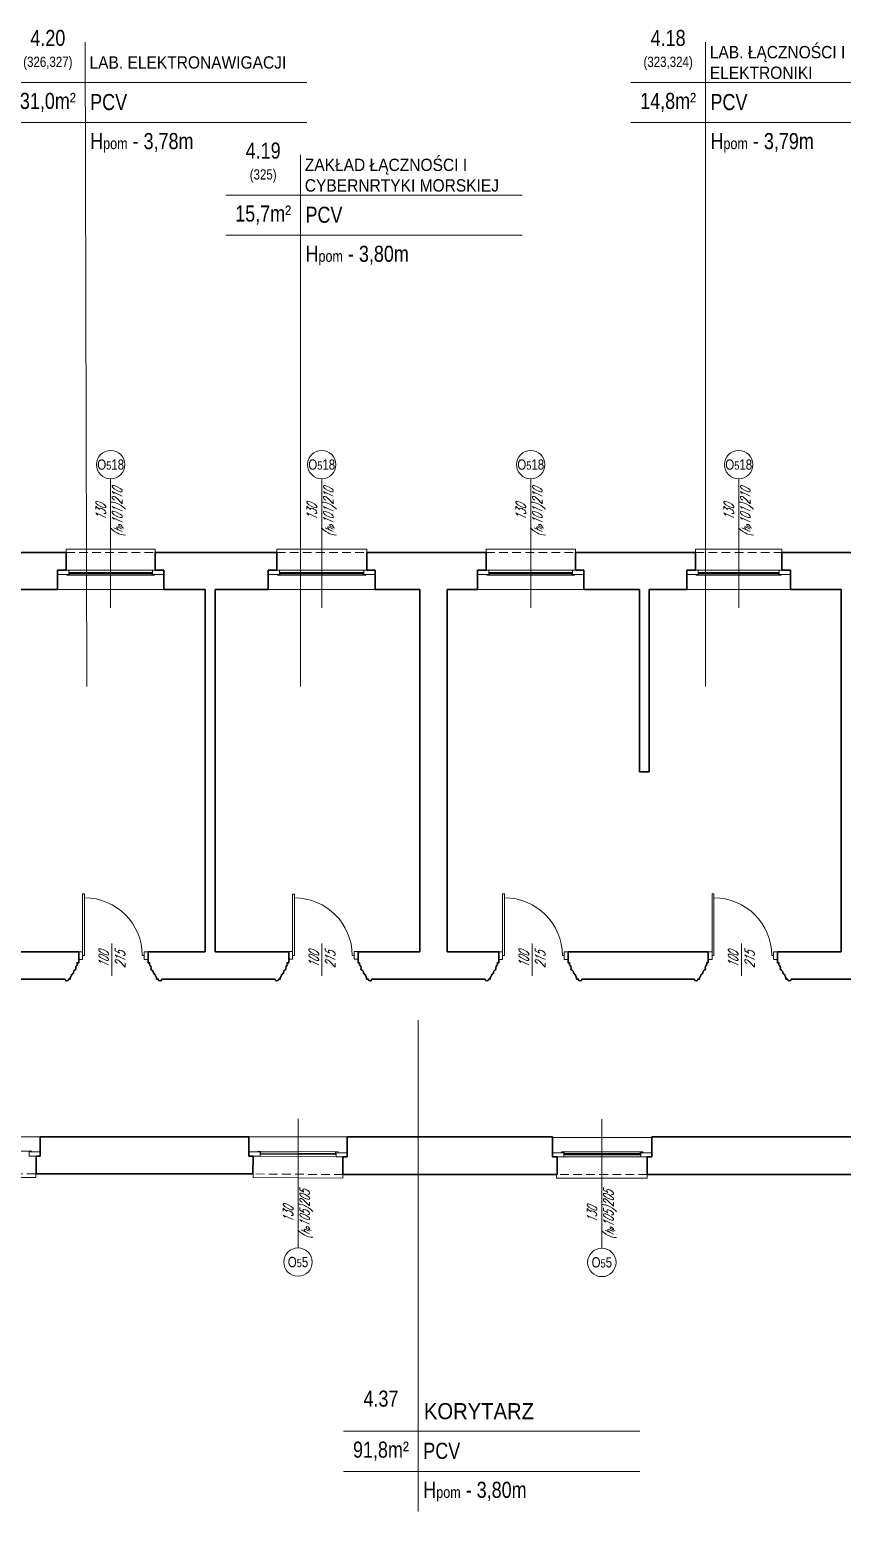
# Model space of a CAD drawing. Header units: millimetres. Extents: x -18485 to 40303, y -22087 to 35064.
# Drawn here: x 10589 to 11773, y -8401 to -6240 of the extents above; entities that cross this region are included whole.
import ezdxf

# ---------------------------------------------------------------- set-up
doc = ezdxf.new("R2010")
doc.units = ezdxf.units.MM
doc.linetypes.add('DASHED', pattern=[19.05, 12.7, -6.35])
doc.layers.get('0').update_dxf_attribs({"lineweight": 25})
for name, color, linetype, lineweight in [('03-01_okna', 5, 'Continuous', 15), ('03_drzwi', 1, 'Continuous', 0), ('04-1_widok', 251, 'Continuous', 5), ('05-03_opis', 10, 'Continuous', 5), ('31 piętro III - ściany', 2, 'Continuous', 35)]:
    doc.layers.add(name, color=color, linetype=linetype, lineweight=lineweight)
doc.styles.add('ariel', font='arial.ttf', dxfattribs={"width": 0.8})
doc.styles.add('ariel_wym', font='simplex.shx', dxfattribs={"width": 0.65, "oblique": 25})

# ---------------------------------------------------------------- blocks, each defined once
blk = doc.blocks.new('*U1449')
blk.add_line((0, 0.375), (0, 0.4))
at = {"ltscale": 0.8}
blk.add_lwpolyline([(-0.05, 0.4), (-0.05, 0.45), (0.05, 0.45), (0.05, 0.4)], close=True, dxfattribs=at)
blk.add_lwpolyline([(0, -0.4), (0, -0.375), (-0.8, -0.375), (-0.8, -0.4), (-0.05, -0.4), (0.05, -0.4), (0.05, -0.45), (-0.05, -0.45), (-0.05, -0.4)])
blk.add_arc((0, -0.375), 0.75, 90, 180)

msp = doc.modelspace()

# ---------------------------------------------------------------- linework, layer by layer
at = {"layer": '03-01_okna', "linetype": 'Continuous', "lineweight": 0}
for p, q in [((10642.1, -7002.7), (10642.1, -6997.7)), ((10642.1, -6997.7), (10772.1, -6997.7)), ((10772.1, -7002.7), (10772.1, -6997.7)), ((10949.1, -7002.7), (10949.1, -6997.7)), ((10949.1, -6997.7), (11080.1, -6997.7)), ((11080.1, -7002.7), (11080.1, -6997.7)), ((11254.1, -7002.7), (11254.1, -6997.7)), ((11254.1, -6997.7), (11384.1, -6997.7)), ((11384.1, -7002.7), (11384.1, -6997.7)), ((11559.1, -7002.7), (11559.1, -6997.7)), ((11559.1, -6997.7), (11685.1, -6997.7)), ((11685.1, -7002.7), (11685.1, -6997.7)), ((10768.1, -7028.7), (10646.1, -7028.7)), ((10646.1, -7031.7), (10768.1, -7031.7)), ((10647.1, -7035.7), (10647.1, -7031.7)), ((10647.1, -7033.2), (10767.1, -7033.2)), ((10647.1, -7033.7), (10767.1, -7033.7)), ((10767.1, -7035.7), (10767.1, -7031.7)), ((11076.1, -7028.7), (10953.1, -7028.7)), ((10953.1, -7031.7), (11076.1, -7031.7)), ((10954.1, -7035.7), (10954.1, -7031.7)), ((10954.1, -7033.2), (11075.1, -7033.2)), ((10954.1, -7033.7), (11075.1, -7033.7)), ((11075.1, -7035.7), (11075.1, -7031.7)), ((11380.1, -7028.7), (11258.1, -7028.7)), ((11258.1, -7031.7), (11380.1, -7031.7)), ((11259.1, -7035.7), (11259.1, -7031.7)), ((11259.1, -7033.2), (11379.1, -7033.2)), ((11259.1, -7033.7), (11379.1, -7033.7)), ((11379.1, -7035.7), (11379.1, -7031.7)), ((11681.1, -7028.7), (11563.1, -7028.7)), ((11563.1, -7031.7), (11681.1, -7031.7)), ((11564.1, -7035.7), (11564.1, -7031.7)), ((11564.1, -7033.2), (11680.1, -7033.2)), ((11564.1, -7033.7), (11680.1, -7033.7)), ((11680.1, -7035.7), (11680.1, -7031.7)), ((11035.6, -7880.7), (10925.1, -7879.7)), ((10925.1, -7882.7), (11035.6, -7883.7)), ((10925.6, -7875.7), (10925.6, -7879.7)), ((11034.6, -7878.7), (10925.6, -7877.7)), ((11034.6, -7879.2), (10925.6, -7878.2)), ((11034.6, -7876.7), (11034.6, -7880.7)), ((11479.6, -7880.7), (11367.1, -7880.7)), ((11367.1, -7883.7), (11479.6, -7883.7)), ((11367.6, -7876.7), (11367.6, -7880.7)), ((11478.6, -7878.7), (11367.6, -7878.7)), ((11478.6, -7879.2), (11367.6, -7879.2)), ((11478.6, -7876.7), (11478.6, -7880.7)), ((10597.9, -7913.7), (10468.6, -7913.7)), ((10597.9, -7908.7), (10597.9, -7913.7)), ((10914.6, -7908.7), (10914.6, -7913.7)), ((11045.6, -7914.7), (10914.6, -7913.7)), ((11045.6, -7909.7), (11045.6, -7914.7)), ((11356.6, -7909.7), (11356.6, -7914.7)), ((11488.9, -7914.7), (11356.6, -7914.7)), ((11488.9, -7909.7), (11488.9, -7914.7))]:
    msp.add_line(p, q, dxfattribs=at)
at = {"layer": '03-01_okna', "linetype": 'DASHED'}
for p, q in [((10642.1, -7002.7), (10772.1, -7002.7)), ((10949.1, -7002.7), (11080.1, -7002.7)), ((11254.1, -7002.7), (11384.1, -7002.7)), ((11559.1, -7002.7), (11685.1, -7002.7)), ((10597.9, -7908.7), (10468.6, -7908.7)), ((11045.6, -7909.7), (10914.6, -7908.7)), ((11488.9, -7909.7), (11356.6, -7909.7))]:
    msp.add_line(p, q, dxfattribs=at)
at = {"layer": '03-01_okna', "linetype": 'Continuous', "lineweight": 0}
for points in [[(10646.1, -7034.7), (10629.6, -7034.7), (10629.6, -7028.7), (10646.1, -7028.7)], [(10784.6, -7034.7), (10768.1, -7034.7), (10768.1, -7028.7), (10784.6, -7028.7)], [(10953.1, -7034.7), (10936.6, -7034.7), (10936.6, -7028.7), (10953.1, -7028.7)], [(11092.6, -7034.7), (11076.1, -7034.7), (11076.1, -7028.7), (11092.6, -7028.7)], [(11258.1, -7034.7), (11241.6, -7034.7), (11241.6, -7028.7), (11258.1, -7028.7)], [(11396.6, -7034.7), (11380.1, -7034.7), (11380.1, -7028.7), (11396.6, -7028.7)], [(11563.1, -7034.7), (11546.6, -7034.7), (11546.6, -7028.7), (11563.1, -7028.7)], [(11697.6, -7034.7), (11681.1, -7034.7), (11681.1, -7028.7), (11697.6, -7028.7)], [(10588.6, -7876.7), (10604.6, -7876.7), (10604.6, -7882.7), (10588.6, -7882.7)], [(10908.6, -7876.7), (10925.1, -7876.7), (10925.1, -7882.7), (10908.6, -7882.7)], [(11035.6, -7877.7), (11051.6, -7877.7), (11051.6, -7883.7), (11035.6, -7883.7)], [(11350.6, -7877.7), (11367.1, -7877.7), (11367.1, -7883.7), (11350.6, -7883.7)], [(11479.6, -7877.7), (11495.6, -7877.7), (11495.6, -7883.7), (11479.6, -7883.7)]]:
    msp.add_lwpolyline(points, close=True, dxfattribs=at)
for points in [[(10643.1, -7034.7), (10643.1, -7035.7), (10771.1, -7035.7), (10771.1, -7034.7)], [(10950.1, -7034.7), (10950.1, -7035.7), (11079.1, -7035.7), (11079.1, -7034.7)], [(11255.1, -7034.7), (11255.1, -7035.7), (11383.1, -7035.7), (11383.1, -7034.7)], [(11560.1, -7034.7), (11560.1, -7035.7), (11684.1, -7035.7), (11684.1, -7034.7)], [(10591.6, -7876.7), (10591.6, -7875.7), (10476.1, -7875.7), (10476.1, -7876.7)], [(11038.6, -7877.7), (11038.6, -7876.7), (10922.1, -7875.7), (10922.1, -7876.7)], [(11482.6, -7877.7), (11482.6, -7876.7), (11364.1, -7876.7), (11364.1, -7877.7)]]:
    msp.add_lwpolyline(points, dxfattribs=at)
at = {"layer": '04-1_widok'}
for p, q in [((10784.6, -7056.7), (10629.6, -7056.7)), ((11092.6, -7056.7), (10936.6, -7056.7)), ((11396.6, -7056.7), (11241.6, -7056.7)), ((11697.6, -7056.7), (11546.6, -7056.7)), ((10462.6, -7854.7), (10604.6, -7854.7)), ((10908.6, -7854.7), (11051.6, -7854.7)), ((11350.6, -7855.7), (11495.6, -7855.7))]:
    msp.add_line(p, q, dxfattribs=at)
at = {"layer": '05-03_opis'}
for p, q in [((10672.3, -7198.2), (10670, -6258.7)), ((11573.7, -7198.2), (11573.7, -6258.7)), ((10561.1, -6317.6), (10992.8, -6317.6)), ((11464.8, -6317.6), (11896.5, -6317.6)), ((10561.1, -6375.9), (10992.8, -6375.9)), ((11464.8, -6375.9), (11896.5, -6375.9)), ((10983.7, -7198.2), (10983.7, -6422.9)), ((10874.8, -6481.8), (11306.5, -6481.8)), ((10874.8, -6540.2), (11306.5, -6540.2)), ((11155.3, -7684.3), (11155.3, -8400.6)), ((11046.4, -8283.9), (11478.1, -8283.9)), ((11046.4, -8342.3), (11478.1, -8342.3))]:
    msp.add_line(p, q, dxfattribs=at)
at = {"layer": '05-03_opis', "lineweight": 0}
for p, q in [((10707.1, -7083.3), (10707.1, -6895.2)), ((11014.6, -7083.3), (11014.6, -6895.2)), ((11319.1, -7083.3), (11319.1, -6895.2)), ((11622.1, -7083.3), (11622.1, -6895.2)), ((10709, -7572.9), (10709, -7620.1)), ((11015, -7572.9), (11015, -7620.1)), ((11321, -7572.9), (11321, -7620.1)), ((11626, -7572.9), (11626, -7620.1)), ((10980.1, -7828.5), (10980.1, -8016.6)), ((11422.7, -7829), (11422.7, -8017.1))]:
    msp.add_line(p, q, dxfattribs=at)
for centre in [(10707.1, -6874.6), (11014.6, -6874.6), (11319.1, -6874.6), (11622.1, -6874.6), (10980.1, -8037.2), (11422.7, -8037.7)]:
    msp.add_circle(centre, 20.7, dxfattribs=at)
at = {"layer": '31 piętro III - ściany'}
for p, q in [((10642.1, -7002.7), (10464.1, -7002.7)), ((10642.1, -7028.7), (10642.1, -7002.7)), ((10772.1, -7028.7), (10772.1, -7002.7)), ((10772.1, -7002.7), (10949.1, -7002.7)), ((10949.1, -7028.7), (10949.1, -7002.7)), ((11080.1, -7002.7), (11254.1, -7002.7)), ((11080.1, -7028.7), (11080.1, -7002.7)), ((11254.1, -7028.7), (11254.1, -7002.7)), ((11384.1, -7002.7), (11559.1, -7002.7)), ((11384.1, -7028.7), (11384.1, -7002.7)), ((11559.1, -7028.7), (11559.1, -7002.7)), ((11685.1, -7002.7), (11867.1, -7002.7)), ((11685.1, -7028.7), (11685.1, -7002.7)), ((10629.6, -7056.7), (10629.6, -7028.7)), ((10629.6, -7028.7), (10642.1, -7028.7)), ((10784.6, -7028.7), (10772.1, -7028.7)), ((10784.6, -7056.7), (10784.6, -7028.7)), ((10936.6, -7056.7), (10936.6, -7028.7)), ((10936.6, -7028.7), (10949.1, -7028.7)), ((11092.6, -7028.7), (11080.1, -7028.7)), ((11092.6, -7056.7), (11092.6, -7028.7)), ((11241.6, -7056.7), (11241.6, -7028.7)), ((11241.6, -7028.7), (11254.1, -7028.7)), ((11396.6, -7028.7), (11384.1, -7028.7)), ((11396.6, -7056.7), (11396.6, -7028.7)), ((11546.6, -7056.7), (11546.6, -7028.7)), ((11546.6, -7028.7), (11559.1, -7028.7)), ((11697.6, -7028.7), (11685.1, -7028.7)), ((11697.6, -7056.7), (11697.6, -7028.7)), ((10629.6, -7056.7), (10550.6, -7056.7)), ((10844.6, -7056.7), (10784.6, -7056.7)), ((10844.6, -7056.7), (10784.6, -7056.7)), ((10844.6, -7584.7), (10844.6, -7056.7)), ((10859.6, -7056.7), (10936.6, -7056.7)), ((10859.6, -7584.7), (10859.6, -7056.7)), ((10859.6, -7056.7), (10936.6, -7056.7)), ((11092.6, -7056.7), (11157.6, -7056.7)), ((11157.6, -7584.7), (11157.6, -7056.7)), ((11197.6, -7056.7), (11241.6, -7056.7)), ((11197.6, -7584.7), (11197.6, -7056.7)), ((11396.6, -7056.7), (11477.6, -7056.7)), ((11477.6, -7056.7), (11396.6, -7056.7)), ((11477.6, -7322.7), (11477.6, -7056.7)), ((11491.6, -7056.7), (11546.6, -7056.7)), ((11491.6, -7322.7), (11491.6, -7056.7)), ((11491.6, -7056.7), (11491.6, -7322.7)), ((11697.6, -7056.7), (11771.6, -7056.7)), ((11771.6, -7056.7), (11697.6, -7056.7)), ((11771.6, -7584.7), (11771.6, -7056.7)), ((11491.6, -7322.7), (11477.6, -7322.7)), ((10660.6, -7584.7), (10456.6, -7584.7)), ((10761.6, -7584.7), (10844.6, -7584.7)), ((10859.6, -7584.7), (10966.6, -7584.7)), ((11067.6, -7584.7), (11157.6, -7584.7)), ((11272.6, -7584.7), (11197.6, -7584.7)), ((11577.6, -7584.7), (11373.6, -7584.7)), ((11678.6, -7584.7), (11771.6, -7584.7)), ((10640.6, -7624.7), (10476.6, -7624.7)), ((10946.6, -7624.7), (10781.6, -7624.7)), ((11252.6, -7624.7), (11087.6, -7624.7)), ((11557.6, -7624.7), (11393.6, -7624.7)), ((11866.6, -7624.7), (11698.6, -7624.7)), ((10604.6, -7882.7), (10604.6, -7854.7)), ((10604.6, -7854.7), (10908.6, -7854.7)), ((10908.6, -7854.7), (10908.6, -7882.7)), ((11051.6, -7883.7), (11051.6, -7854.7)), ((11051.6, -7854.7), (11350.6, -7854.7)), ((11350.6, -7854.7), (11350.6, -7883.7)), ((11495.6, -7854.7), (11495.6, -7883.7)), ((11495.6, -7854.7), (11861.6, -7854.7)), ((10598.6, -7908.7), (10598.6, -7882.7)), ((10598.6, -7882.7), (10604.6, -7882.7)), ((10908.6, -7882.7), (10914.6, -7882.7)), ((10914.6, -7882.7), (10914.4, -7908.7)), ((11045.6, -7909.7), (11045.6, -7883.7)), ((11045.6, -7883.7), (11051.6, -7883.7)), ((11350.6, -7883.7), (11357.6, -7883.7)), ((11357.6, -7883.7), (11357.6, -7909.7)), ((11495.6, -7883.7), (11488.6, -7883.7)), ((11488.6, -7883.7), (11488.6, -7909.7)), ((10914.4, -7908.7), (10598.6, -7908.7)), ((11357.6, -7909.7), (11045.6, -7909.7)), ((11488.6, -7909.7), (11861.6, -7909.7))]:
    msp.add_line(p, q, dxfattribs=at)
for points in [[(10660.6, -7584.7), (10660.6, -7600.8), (10658.2, -7600.8), (10658.5, -7602.1), (10658.6, -7603), (10658.4, -7603.8), (10657.6, -7605), (10656.6, -7606.5), (10656.2, -7608.3), (10656.5, -7610.6), (10654.6, -7611.8), (10653.4, -7613.3), (10652.9, -7615), (10652.4, -7616.4), (10652, -7617), (10651.3, -7617.6), (10650, -7618.2, -0.223712), (10648.2, -7622.1), (10648.2, -7624.7), (10645.8, -7624.7, -1), (10640.6, -7624.7)], [(10761.6, -7584.7), (10761.6, -7600.8), (10764, -7600.8), (10763.7, -7602.1), (10763.6, -7603), (10763.8, -7603.8), (10764.6, -7605), (10765.6, -7606.5), (10766, -7608.3), (10765.7, -7610.6), (10767.6, -7611.8), (10768.8, -7613.3), (10769.3, -7615), (10769.8, -7616.4), (10770.2, -7617), (10770.9, -7617.6), (10772.2, -7618.2, 0.223712), (10774, -7622.1), (10774, -7624.7), (10776.4, -7624.7, 1), (10781.6, -7624.7)], [(10966.6, -7584.7), (10966.6, -7600.8), (10964.2, -7600.8), (10964.5, -7602.1), (10964.6, -7603), (10964.4, -7603.8), (10963.6, -7605), (10962.6, -7606.5), (10962.2, -7608.3), (10962.5, -7610.6), (10960.6, -7611.8), (10959.4, -7613.3), (10958.9, -7615), (10958.4, -7616.4), (10958, -7617), (10957.3, -7617.6), (10956, -7618.2, -0.223712), (10954.2, -7622.1), (10954.2, -7624.7), (10951.8, -7624.7, -1), (10946.6, -7624.7)], [(11067.6, -7584.7), (11067.6, -7600.8), (11070, -7600.8), (11069.7, -7602.1), (11069.6, -7603), (11069.8, -7603.8), (11070.6, -7605), (11071.6, -7606.5), (11072, -7608.3), (11071.7, -7610.6), (11073.6, -7611.8), (11074.8, -7613.3), (11075.3, -7615), (11075.8, -7616.4), (11076.2, -7617), (11076.9, -7617.6), (11078.2, -7618.2, 0.223712), (11080, -7622.1), (11080, -7624.7), (11082.4, -7624.7, 1), (11087.6, -7624.7)], [(11272.6, -7584.7), (11272.6, -7600.8), (11270.2, -7600.8), (11270.5, -7602.1), (11270.6, -7603), (11270.4, -7603.8), (11269.6, -7605), (11268.6, -7606.5), (11268.2, -7608.3), (11268.5, -7610.6), (11266.6, -7611.8), (11265.4, -7613.3), (11264.9, -7615), (11264.4, -7616.4), (11264, -7617), (11263.3, -7617.6), (11262, -7618.2, -0.223712), (11260.2, -7622.1), (11260.2, -7624.7), (11257.8, -7624.7, -1), (11252.6, -7624.7)], [(11373.6, -7584.7), (11373.6, -7600.8), (11376, -7600.8), (11375.7, -7602.1), (11375.6, -7603), (11375.8, -7603.8), (11376.6, -7605), (11377.6, -7606.5), (11378, -7608.3), (11377.7, -7610.6), (11379.6, -7611.8), (11380.8, -7613.3), (11381.3, -7615), (11381.8, -7616.4), (11382.2, -7617), (11382.9, -7617.6), (11384.2, -7618.2, 0.223712), (11386, -7622.1), (11386, -7624.7), (11388.4, -7624.7, 1), (11393.6, -7624.7)], [(11577.6, -7584.7), (11577.6, -7600.8), (11575.2, -7600.8), (11575.5, -7602.1), (11575.6, -7603), (11575.4, -7603.8), (11574.6, -7605), (11573.6, -7606.5), (11573.2, -7608.3), (11573.5, -7610.6), (11571.6, -7611.8), (11570.4, -7613.3), (11569.9, -7615), (11569.4, -7616.4), (11569, -7617), (11568.3, -7617.6), (11567, -7618.2, -0.223712), (11565.2, -7622.1), (11565.2, -7624.7), (11562.8, -7624.7, -1), (11557.6, -7624.7)], [(11678.6, -7584.7), (11678.6, -7600.8), (11681, -7600.8), (11680.7, -7602.1), (11680.6, -7603), (11680.8, -7603.8), (11681.6, -7605), (11682.6, -7606.5), (11683, -7608.3), (11682.7, -7610.6), (11684.6, -7611.8), (11685.8, -7613.3), (11686.3, -7615), (11686.8, -7616.4), (11687.2, -7617), (11687.9, -7617.6), (11689.2, -7618.2, 0.223712), (11691, -7622.1), (11691, -7624.7), (11693.4, -7624.7, 1), (11698.6, -7624.7)]]:
    msp.add_lwpolyline(points, format="xyb", dxfattribs=at)

# ---------------------------------------------------------------- block references
at = {"layer": '03_drzwi', "rotation": 270}
for p, xscale, yscale, zscale in [((10711.1, -7590.3), 112.2222222221917, 112.2222222221917, 112.2222222221917), ((11017, -7590.2), 111.923729238928, 111.923729238928, 111.923729238928), ((11323.1, -7590.3), 112.2222222221917, 112.2222222221917, 112.2222222221917), ((11628.1, -7590.3), 112.2222222221899, 112.2222222221899, 112.2222222221899)]:
    msp.add_blockref('*U1449', p, dxfattribs=dict(at, xscale=xscale, yscale=yscale, zscale=zscale))

# ---------------------------------------------------------------- texts
at = {"layer": '05-03_opis', "style": 'ariel'}
for s, insert, char_height, width, attachment_point in [('4.20\\P{\\H0.6404x;(326,327)}', (10615.6, -6270.1), 23.423, 108.913, 5), ('4.18\\P{\\H0.6404x;(323,324)}', (11519.3, -6270.1), 23.423, 108.913, 5), ('{\\W0.9; LAB. ŁĄCZNOŚCI I\\P ELEKTRONIKI}', (11573.7, -6288.4), 18, 322.789, 4), ('{\\W0.9; LAB. ELEKTRONAWIGACJI}', (10670, -6288.4), 18, 322.789, 4), ('31,0m²', (10615.6, -6346.5), 23.42, 108.913, 5), (' PCV', (10670, -6346.2), 23.42, 322.789, 4), ('14,8m²', (11519.3, -6346.5), 23.42, 108.913, 5), (' PCV', (11573.7, -6346.2), 23.42, 322.789, 4), (' H{\\H0.7x;pom} - 3,78m', (10670, -6405.4), 23.423, 322.789, 4), (' H{\\H0.7x;pom} - 3,79m', (11573.7, -6405.4), 23.423, 322.789, 4), ('4.19\\P{\\H0.6404x;(325)}', (10929.3, -6434.3), 23.423, 108.913, 5), ('{\\W0.9; ZAKŁAD ŁĄCZNOŚCI I \\P CYBERNRTYKI MORSKIEJ}', (10983.7, -6452.7), 18, 322.789, 4), ('15,7m²', (10929.3, -6510.7), 23.42, 108.913, 5), (' PCV', (10983.7, -6510.5), 23.42, 322.789, 4), (' H{\\H0.7x;pom} - 3,80m', (10983.7, -6569.7), 23.423, 322.789, 4), ('4.37', (11100.9, -8236.4), 23.42, 108.913, 5), ('{\\W0.9; KORYTARZ}', (11155.3, -8254.7), 23.423, 356.638, 4), ('91,8m²', (11100.9, -8312.8), 23.42, 108.913, 5), (' PCV', (11155.3, -8312.5), 23.42, 322.789, 4), (' H{\\H0.7x;pom} - 3,80m', (11155.3, -8371.7), 23.423, 322.789, 4)]:
    msp.add_mtext(s, dxfattribs=dict(at, insert=insert, char_height=char_height, width=width, attachment_point=attachment_point))
at = {"layer": '05-03_opis', "lineweight": 0, "char_height": 15, "width": 75.194, "attachment_point": 5, "style": 'ariel'}
for s, insert in [('O{\\H0.8x;5}18', (10707.1, -6874.6)), ('O{\\H0.8x;5}18', (11014.6, -6874.6)), ('O{\\H0.8x;5}18', (11319.1, -6874.6)), ('O{\\H0.8x;5}18', (11622.1, -6874.6)), ('O{\\H0.8x;5}5', (10980.1, -8037.2)), ('O{\\H0.8x;5}5', (11422.7, -8037.7))]:
    msp.add_mtext(s, dxfattribs=dict(at, insert=insert))
at = {"layer": '05-03_opis', "lineweight": 0, "char_height": 14.4, "attachment_point": 5, "rotation": 90, "style": 'ariel_wym'}
for s, insert, width in [('130\\P({\\H0.8333x;h\\H0.6x;p}101)210', (10707.1, -6944.1), 62.661), ('130\\P({\\H0.8333x;h\\H0.6x;p}101)210', (11014.6, -6944.1), 62.661), ('130\\P({\\H0.8333x;h\\H0.6x;p}101)210', (11319.1, -6944.1), 62.661), ('130\\P({\\H0.8333x;h\\H0.6x;p}101)210', (11622.1, -6944.1), 62.661), ('100\\P215', (10709, -7596.3), 68.936), ('100\\P215', (11015, -7596.3), 68.936), ('100\\P215', (11321, -7596.3), 68.936), ('100\\P215', (11626, -7596.3), 68.936), ('130\\P({\\H0.8333x;h\\H0.6x;p}105)205', (10980.1, -7967.7), 62.661), ('130\\P({\\H0.8333x;h\\H0.6x;p}105)205', (11422.7, -7968.2), 62.661)]:
    msp.add_mtext(s, dxfattribs=dict(at, insert=insert, width=width))

doc.saveas('drawing.dxf')
